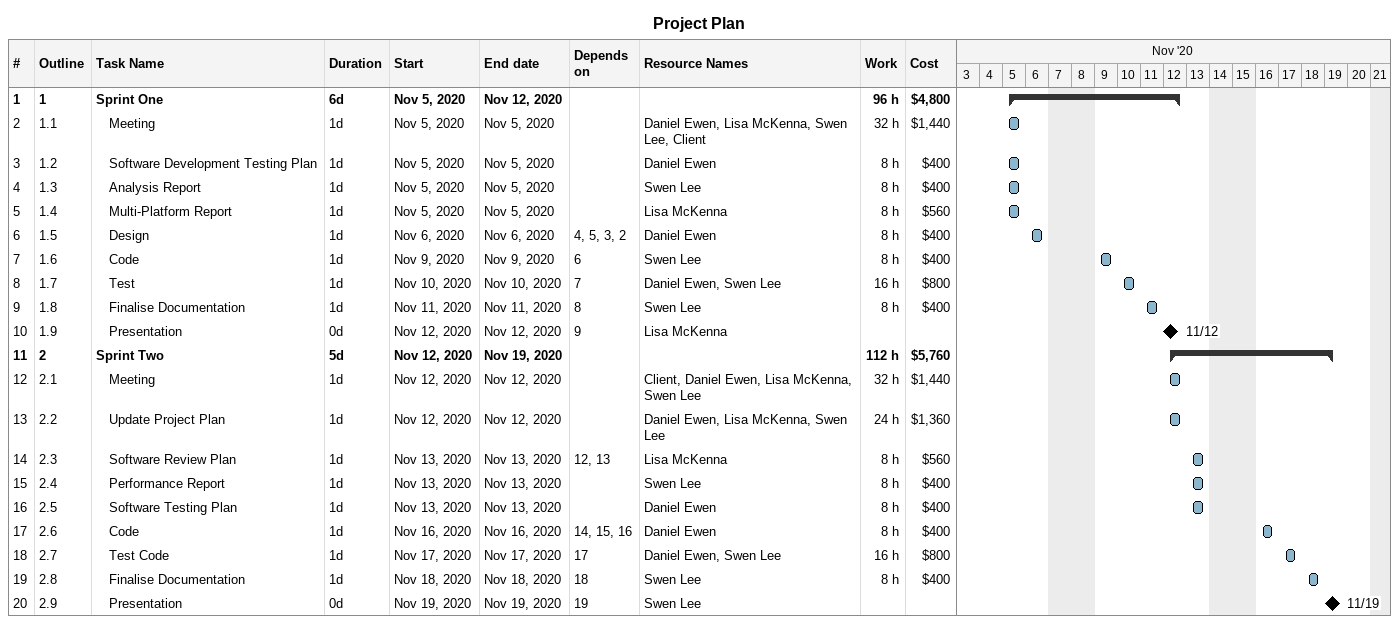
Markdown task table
Project Plan

| ID | WBS | Task | Duration | Start | Finish | Predecessors | Resources | Work (h) | Cost ($) |
|---|---|---|---|---|---|---|---|---|---|
| 1 | 1 | **Sprint One** | 6d | 2020-11-05 | 2020-11-12 |  |  | 96 | 4800 |
| 2 | 1.1 | Meeting | 1d | 2020-11-05 | 2020-11-05 |  | Daniel Ewen, Lisa McKenna, Swen Lee, Client | 32 | 1440 |
| 3 | 1.2 | Software Development Testing Plan | 1d | 2020-11-05 | 2020-11-05 |  | Daniel Ewen | 8 | 400 |
| 4 | 1.3 | Analysis Report | 1d | 2020-11-05 | 2020-11-05 |  | Swen Lee | 8 | 400 |
| 5 | 1.4 | Multi-Platform Report | 1d | 2020-11-05 | 2020-11-05 |  | Lisa McKenna | 8 | 560 |
| 6 | 1.5 | Design | 1d | 2020-11-06 | 2020-11-06 | 4, 5, 3, 2 | Daniel Ewen | 8 | 400 |
| 7 | 1.6 | Code | 1d | 2020-11-09 | 2020-11-09 | 6 | Swen Lee | 8 | 400 |
| 8 | 1.7 | Test | 1d | 2020-11-10 | 2020-11-10 | 7 | Daniel Ewen, Swen Lee | 16 | 800 |
| 9 | 1.8 | Finalise Documentation | 1d | 2020-11-11 | 2020-11-11 | 8 | Swen Lee | 8 | 400 |
| 10 | 1.9 | Presentation | 0d | 2020-11-12 | 2020-11-12 | 9 | Lisa McKenna |  |  |
| 11 | 2 | **Sprint Two** | 5d | 2020-11-12 | 2020-11-19 |  |  | 112 | 5760 |
| 12 | 2.1 | Meeting | 1d | 2020-11-12 | 2020-11-12 |  | Client, Daniel Ewen, Lisa McKenna, Swen Lee | 32 | 1440 |
| 13 | 2.2 | Update Project Plan | 1d | 2020-11-12 | 2020-11-12 |  | Daniel Ewen, Lisa McKenna, Swen Lee | 24 | 1360 |
| 14 | 2.3 | Software Review Plan | 1d | 2020-11-13 | 2020-11-13 | 12, 13 | Lisa McKenna | 8 | 560 |
| 15 | 2.4 | Performance Report | 1d | 2020-11-13 | 2020-11-13 |  | Swen Lee | 8 | 400 |
| 16 | 2.5 | Software Testing Plan | 1d | 2020-11-13 | 2020-11-13 |  | Daniel Ewen | 8 | 400 |
| 17 | 2.6 | Code | 1d | 2020-11-16 | 2020-11-16 | 14, 15, 16 | Daniel Ewen | 8 | 400 |
| 18 | 2.7 | Test Code | 1d | 2020-11-17 | 2020-11-17 | 17 | Daniel Ewen, Swen Lee | 16 | 800 |
| 19 | 2.8 | Finalise Documentation | 1d | 2020-11-18 | 2020-11-18 | 18 | Swen Lee | 8 | 400 |
| 20 | 2.9 | Presentation | 0d | 2020-11-19 | 2020-11-19 | 19 | Swen Lee |  |  |
